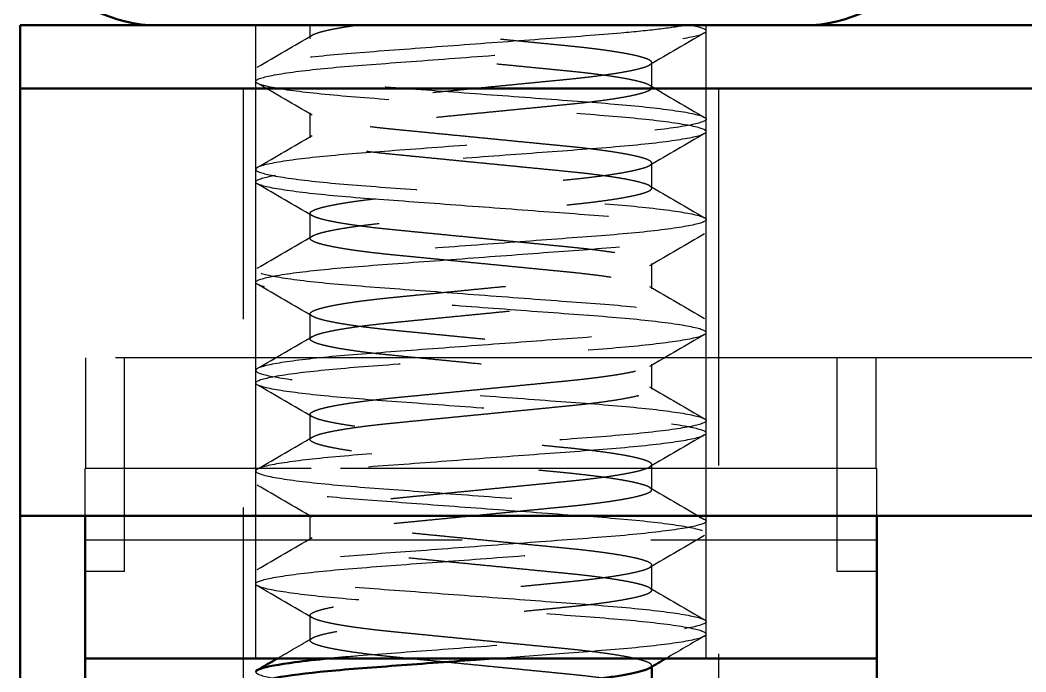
# Model space of a CAD drawing. Header units: millimetres. Extents: x 0 to 420, y 0 to 297.
# Drawn here: x 214.28 to 220.63, y 187.93 to 192.05 of the extents above; entities that cross this region are included whole.
import ezdxf

# ---------------------------------------------------------------- set-up
doc = ezdxf.new("R2010")
doc.units = ezdxf.units.MM
doc.header["$LTSCALE"] = 0.75
doc.linetypes.add('HIDDEN2', pattern=[4.7625, 3.175, -1.5875])
doc.layers.add('Hidden', color=7, linetype='HIDDEN2', lineweight=25)
doc.layers.add('Visible', color=7, linetype='Continuous', lineweight=50)

msp = doc.modelspace()

# ---------------------------------------------------------------- linework, layer by layer
at = {"layer": 'Hidden', "extrusion": (-1e-16, -1, 0)}
for p, q in [((215.7685, 191.6148), (215.7685, 192.0148)), ((216.1122, 191.9381), (216.1122, 192.0148)), ((218.6133, 191.9778), (218.6133, 192.0148)), ((218.6133, 191.6148), (218.6133, 192.0148)), ((218.2696, 191.6206), (218.2696, 191.7793)), ((215.7685, 191.6603), (215.7685, 191.7397)), ((215.6909, 183.0148), (215.6909, 191.6148)), ((215.7685, 189.9148), (215.7685, 191.6148)), ((218.6133, 189.9148), (218.6133, 191.6148)), ((218.6909, 191.6148), (218.6909, 183.0148)), ((216.1122, 191.3031), (216.1122, 191.4618)), ((218.6133, 191.3428), (218.6133, 191.4222)), ((218.2696, 190.9856), (218.2696, 191.1443)), ((215.7685, 191.0253), (215.7685, 191.1047)), ((216.1122, 190.6681), (216.1122, 190.8268)), ((218.6133, 190.7078), (218.6133, 190.7872)), ((218.2696, 190.3506), (218.2696, 190.5093)), ((215.7685, 190.3903), (215.7685, 190.4697)), ((216.1122, 190.0331), (216.1122, 190.1918)), ((218.6133, 190.0728), (218.6133, 190.1522)), ((220.8359, 189.9148), (214.2809, 189.9148)), ((214.6959, 189.2148), (214.6959, 189.9148)), ((214.9409, 189.2148), (214.9409, 189.9148)), ((218.6859, 189.9148), (215.6959, 189.9148)), ((215.7685, 189.2148), (215.7685, 189.9148)), ((218.6133, 189.2148), (218.6133, 189.9148)), ((219.4409, 189.2148), (219.4409, 189.9148)), ((219.6859, 189.2148), (219.6859, 189.9148)), ((218.2696, 189.7156), (218.2696, 189.8743)), ((215.7685, 189.7553), (215.7685, 189.8347)), ((216.1122, 189.3981), (216.1122, 189.5568)), ((218.6133, 189.4378), (218.6133, 189.5172)), ((219.6909, 189.2148), (214.6909, 189.2148)), ((214.6909, 188.9148), (214.6909, 189.2148)), ((214.9409, 188.5648), (214.9409, 189.2148)), ((218.6859, 189.2148), (215.6959, 189.2148)), ((215.7685, 188.0148), (215.7685, 189.2148)), ((218.2696, 189.0806), (218.2696, 189.2393)), ((218.6133, 188.0148), (218.6133, 189.2148)), ((219.4409, 188.5648), (219.4409, 189.2148)), ((219.6909, 188.9148), (219.6909, 189.2148)), ((215.7685, 189.1203), (215.7685, 189.1997)), ((216.1122, 188.7631), (216.1122, 188.9218)), ((218.6133, 188.8028), (218.6133, 188.8822)), ((214.6909, 188.7648), (219.6909, 188.7648)), ((218.2696, 188.4456), (218.2696, 188.6043)), ((214.9409, 188.5648), (214.6909, 188.5648)), ((215.7685, 188.4853), (215.7685, 188.5647)), ((219.6909, 188.5648), (219.4409, 188.5648)), ((216.1122, 188.1281), (216.1122, 188.2868)), ((218.6133, 188.1678), (218.6133, 188.2472)), ((218.2696, 187.9621), (218.2696, 187.9693))]:
    msp.add_line(p, q, dxfattribs=at)
at = {"layer": 'Hidden'}
for points, knots in [([(217.2678, 188.0148), (217.4205, 188.0261), (217.5712, 188.0373), (217.8822, 188.0605), (218.0363, 188.0717), (218.3024, 188.0978), (218.4109, 188.1116), (218.5648, 188.1393), (218.6075, 188.1529), (218.6178, 188.177), (218.5884, 188.1894), (218.4616, 188.2164), (218.3629, 188.2304), (218.1091, 188.2576), (217.9568, 188.2695), (217.6217, 188.2945), (217.4428, 188.3078), (217.0711, 188.3354), (216.8816, 188.3495), (216.5328, 188.3755), (216.3757, 188.3867), (216.1031, 188.4126), (215.9911, 188.4264), (215.8284, 188.4541), (215.7808, 188.4677), (215.7608, 188.4922), (215.7854, 188.5042), (215.9027, 188.531), (215.9967, 188.545), (216.2434, 188.5724), (216.394, 188.5847), (216.7261, 188.6095), (216.9035, 188.6226), (217.2692, 188.6499), (217.4543, 188.6636), (217.8028, 188.6896), (217.9631, 188.7007), (218.2481, 188.7267), (218.368, 188.7408), (218.5387, 188.7684), (218.5904, 188.7818), (218.6244, 188.8067), (218.605, 188.8187), (218.4946, 188.8458), (218.4045, 188.8599), (218.1692, 188.8868), (218.0284, 188.8992), (217.704, 188.9234), (217.5219, 188.9369), (217.15, 188.9646), (216.9639, 188.9784), (216.6128, 189.0045), (216.4507, 189.0158), (216.1595, 189.0414), (216.0354, 189.0555), (215.8559, 189.0833), (215.7996, 189.0967), (215.7566, 189.1219), (215.7711, 189.1335), (215.8713, 189.1604), (215.9572, 189.1745), (216.1855, 189.2017), (216.3235, 189.2145), (216.6436, 189.2383), (216.8241, 189.2517), (217.1954, 189.2794), (217.3824, 189.2933), (217.736, 189.3196), (217.8997, 189.3309), (218.1969, 189.3563), (218.3249, 189.3704), (218.5129, 189.3982), (218.5735, 189.4117), (218.625, 189.4371), (218.6153, 189.4485), (218.5246, 189.4752), (218.4428, 189.4893), (218.2215, 189.5166), (218.0861, 189.5296), (217.7702, 189.5537), (217.5911, 189.5668), (217.2204, 189.5943), (217.0327, 189.6083), (216.6768, 189.6348), (216.5114, 189.6463), (216.2109, 189.6713), (216.0806, 189.6851), (215.8845, 189.7128), (215.819, 189.7264), (215.7579, 189.752), (215.7625, 189.7633), (215.8426, 189.7897), (215.9197, 189.8038), (216.1333, 189.8313), (216.2657, 189.8444), (216.5771, 189.8689), (216.7548, 189.8816), (217.1247, 189.9091), (217.313, 189.9231), (217.6714, 189.9498), (217.8385, 189.9615), (218.1442, 189.9862), (218.278, 190), (218.4822, 190.0277), (218.5522, 190.0414), (218.622, 190.0672), (218.622, 190.0784), (218.5514, 190.1045), (218.4786, 190.1186), (218.2721, 190.1462), (218.1426, 190.1594), (217.837, 190.1842), (217.6627, 190.1964), (217.2958, 190.2237), (217.107, 190.2378), (216.7461, 190.2646), (216.577, 190.2767), (216.266, 190.3011), (216.1288, 190.3147), (215.9162, 190.3424), (215.8416, 190.3562), (215.7628, 190.3822), (215.758, 190.3934), (215.8188, 190.4192), (215.8871, 190.4333), (216.0862, 190.461), (216.2126, 190.4744), (216.5121, 190.4994), (216.683, 190.5112), (217.0467, 190.5383), (217.2359, 190.5524), (217.5993, 190.5794), (217.7704, 190.5919), (218.0866, 190.616), (218.2273, 190.6295), (218.4481, 190.6571), (218.5273, 190.671), (218.6152, 190.6972), (218.6247, 190.7084), (218.5736, 190.734), (218.5098, 190.7481), (218.3183, 190.7759), (218.1949, 190.7893), (217.9014, 190.8146), (217.7338, 190.8261), (217.3734, 190.853), (217.1839, 190.8671), (216.8183, 190.8943), (216.6453, 190.9071), (216.3239, 190.931), (216.1801, 190.9444), (215.9513, 190.972), (215.8677, 190.9859), (215.7712, 191.0123), (215.7572, 191.0236), (215.7989, 191.0488), (215.8573, 191.0627), (216.0391, 191.0904), (216.1589, 191.104), (216.4457, 191.1294), (216.6098, 191.1408), (216.9665, 191.1673), (217.1561, 191.1814), (217.524, 191.2088), (217.6991, 191.2218), (218.0273, 191.2463), (218.1757, 191.2592), (218.4129, 191.2869), (218.5007, 191.3009), (218.6055, 191.3274), (218.6237, 191.339), (218.5908, 191.3639), (218.5367, 191.3777), (218.3626, 191.4054), (218.2458, 191.4191), (217.9648, 191.4447), (217.8036, 191.4559), (217.45, 191.4823), (217.2603, 191.4964), (216.8907, 191.5239), (216.714, 191.537), (216.383, 191.5616), (216.233, 191.5742), (215.9889, 191.6016), (215.8966, 191.6156), (215.7827, 191.6424), (215.7599, 191.6542), (215.7834, 191.6788), (215.8328, 191.6925), (215.9987, 191.7202), (216.112, 191.734), (216.3869, 191.7598), (216.5451, 191.771), (216.8953, 191.797), (217.0848, 191.8111), (217.456, 191.8388), (217.6343, 191.852), (217.9683, 191.8769), (218.12, 191.889), (218.3712, 191.9162), (218.4681, 191.9303), (218.5878, 191.9564), (218.6156, 191.9681), (218.6107, 191.9902), (218.5777, 192.0022), (218.5158, 192.0148)], [-5.662008, -5.662008, -5.662008, -5.662008, -5.61587, -5.61587, -5.561442, -5.561442, -5.505768, -5.505768, -5.449039, -5.449039, -5.394816, -5.394816, -5.338563, -5.338563, -5.282545, -5.282545, -5.227707, -5.227707, -5.170713, -5.170713, -5.116164, -5.116164, -5.060682, -5.060682, -5.003992, -5.003992, -4.949864, -4.949864, -4.893789, -4.893789, -4.837334, -4.837334, -4.782645, -4.782645, -4.727161, -4.727161, -4.672632, -4.672632, -4.615636, -4.615636, -4.560796, -4.560796, -4.504814, -4.504814, -4.448557, -4.448557, -4.394334, -4.394334, -4.337611, -4.337611, -4.281932, -4.281932, -4.227518, -4.227518, -4.170309, -4.170309, -4.115272, -4.115272, -4.059624, -4.059624, -4.003143, -4.003143, -3.948725, -3.948725, -3.891911, -3.891911, -3.835991, -3.835991, -3.781591, -3.781591, -3.724123, -3.724123, -3.668844, -3.668844, -3.613421, -3.613421, -3.556674, -3.556674, -3.502059, -3.502059, -3.445263, -3.445263, -3.389296, -3.389296, -3.335037, -3.335037, -3.278227, -3.278227, -3.22287, -3.22287, -3.167839, -3.167839, -3.110995, -3.110995, -3.056292, -3.056292, -2.999422, -2.999422, -2.943353, -2.943353, -2.889151, -2.889151, -2.832374, -2.832374, -2.776905, -2.776905, -2.722142, -2.722142, -2.665171, -2.665171, -2.61035, -2.61035, -2.553968, -2.553968, -2.497749, -2.497749, -2.443515, -2.443515, -2.386729, -2.386729, -2.331099, -2.331099, -2.276518, -2.276518, -2.219369, -2.219369, -2.164383, -2.164383, -2.108408, -2.108408, -2.051996, -2.051996, -1.997634, -1.997634, -1.940792, -1.940792, -1.884954, -1.884954, -1.83046, -1.83046, -1.773084, -1.773084, -1.717888, -1.717888, -1.662219, -1.662219, -1.60557, -1.60557, -1.551045, -1.551045, -1.494269, -1.494269, -1.438408, -1.438408, -1.384123, -1.384123, -1.327329, -1.327329, -1.272083, -1.272083, -1.216885, -1.216885, -1.160166, -1.160166, -1.105578, -1.105578, -1.04839, -1.04839, -0.992463, -0.992463, -0.938291, -0.938291, -0.88156, -0.88156, -0.826239, -0.826239, -0.771356, -0.771356, -0.714546, -0.714546, -0.659876, -0.659876, -0.603218, -0.603218, -0.547175, -0.547175, -0.493035, -0.493035, -0.436325, -0.436325, -0.380879, -0.380879, -0.32624, -0.32624, -0.269288, -0.269288, -0.214487, -0.214487, -0.158296, -0.158296, -0.10209, -0.10209, -0.051196, -0.051196, -0.000001, -0.000001, -0.000001, -0.000001]), ([(218.4873, 192.0148), (218.4406, 192.0063), (218.3816, 191.9979), (218.2429, 191.9813), (218.164, 191.9732), (217.9349, 191.9529), (217.773, 191.9417), (217.4222, 191.9156), (217.2362, 191.9018), (216.8642, 191.8741), (216.682, 191.8605), (216.357, 191.8364), (216.2159, 191.824), (215.9798, 191.7971), (215.8891, 191.783), (215.7776, 191.7559), (215.7575, 191.7439), (215.7905, 191.7189), (215.8417, 191.7056), (216.0113, 191.678), (216.1306, 191.6639), (216.415, 191.6379), (216.5751, 191.6267), (216.9232, 191.6008), (217.1082, 191.5871), (217.4806, 191.5594), (217.6643, 191.5457), (217.9936, 191.5212), (218.1376, 191.5092), (218.3807, 191.4825), (218.4756, 191.4684), (218.5974, 191.441), (218.6225, 191.4287), (218.5985, 191.404), (218.5519, 191.3908), (218.3912, 191.3632), (218.2761, 191.3491), (217.998, 191.3229), (217.8396, 191.3117), (217.4942, 191.286), (217.3103, 191.2723), (216.9378, 191.2446), (216.7528, 191.2308), (216.4192, 191.206), (216.2724, 191.1943), (216.0226, 191.1678), (215.9237, 191.1538), (215.792, 191.1262), (215.7619, 191.1133), (215.7772, 191.0888), (215.8195, 191.0758), (215.9716, 191.0484), (216.0826, 191.0343), (216.3546, 191.0078), (216.5114, 190.9965), (216.8543, 190.971), (217.037, 190.9574), (217.4094, 190.9296), (217.5955, 190.9158), (217.933, 190.8907), (218.0825, 190.8793), (218.3385, 190.8528), (218.441, 190.8389), (218.5809, 190.8113), (218.6158, 190.7981), (218.6106, 190.7741), (218.5735, 190.7612), (218.4314, 190.7339), (218.3252, 190.7198), (218.0604, 190.6931), (217.9054, 190.6816), (217.5656, 190.6563), (217.3843, 190.6428), (217.0105, 190.615), (216.8217, 190.6009), (216.4787, 190.5754), (216.3266, 190.5641), (216.0645, 190.5379), (215.9584, 190.524), (215.8102, 190.4964), (215.7706, 190.4829), (215.7666, 190.4589), (215.7991, 190.4463), (215.9321, 190.4192), (216.0338, 190.4051), (216.2921, 190.3781), (216.4455, 190.3664), (216.7824, 190.3413), (216.9624, 190.3279), (217.335, 190.3002), (217.5242, 190.2861), (217.8708, 190.2603), (218.0258, 190.2491), (218.2942, 190.2231), (218.404, 190.2093), (218.561, 190.1816), (218.6054, 190.168), (218.619, 190.1437), (218.5913, 190.1315), (218.4678, 190.1046), (218.3707, 190.0905), (218.1194, 190.0633), (217.9677, 190.0512), (217.6337, 190.0264), (217.4553, 190.0131), (217.0841, 189.9855), (216.8946, 189.9714), (216.5445, 189.9453), (216.3863, 189.9341), (216.1116, 189.9083), (215.9983, 189.8945), (215.8326, 189.8668), (215.7833, 189.8531), (215.76, 189.8285), (215.7829, 189.8167), (215.8969, 189.79), (215.9893, 189.7759), (216.2335, 189.7485), (216.3835, 189.736), (216.7146, 189.7113), (216.8914, 189.6982), (217.261, 189.6707), (217.4507, 189.6566), (217.8042, 189.6303), (217.9653, 189.619), (218.2463, 189.5934), (218.363, 189.5797), (218.537, 189.552), (218.591, 189.5382), (218.6237, 189.5133), (218.6054, 189.5017), (218.5004, 189.4752), (218.4125, 189.4612), (218.1752, 189.4336), (218.0268, 189.4206), (217.6986, 189.3962), (217.5234, 189.3831), (217.1555, 189.3558), (216.9658, 189.3417), (216.6092, 189.3151), (216.4451, 189.3038), (216.1585, 189.2783), (216.0387, 189.2647), (215.8571, 189.237), (215.7987, 189.2232), (215.7572, 189.198), (215.7713, 189.1866), (215.8679, 189.1602), (215.9516, 189.1463), (216.1805, 189.1187), (216.3245, 189.1054), (216.6459, 189.0815), (216.8189, 189.0686), (217.1845, 189.0414), (217.3741, 189.0273), (217.7344, 189.0005), (217.902, 188.9889), (218.1954, 188.9637), (218.3187, 188.9502), (218.51, 188.9224), (218.5737, 188.9084), (218.6247, 188.8828), (218.6151, 188.8715), (218.5271, 188.8453), (218.4478, 188.8315), (218.2268, 188.8038), (218.0861, 188.7903), (217.7628, 188.7657), (217.5834, 188.7526), (217.2125, 188.725), (217.025, 188.7111), (216.6696, 188.6846), (216.5046, 188.6732), (216.2052, 188.6481), (216.0757, 188.6343), (215.8814, 188.6065), (215.8168, 188.5929), (215.7576, 188.5674), (215.7632, 188.5561), (215.8454, 188.5297), (215.9234, 188.5156), (216.1386, 188.4881), (216.2715, 188.475), (216.5843, 188.4505), (216.7627, 188.4378), (217.1333, 188.4102), (217.3214, 188.3962), (217.6792, 188.3696), (217.846, 188.3579), (218.1505, 188.3331), (218.2834, 188.3194), (218.4858, 188.2917), (218.5547, 188.278), (218.6225, 188.2522), (218.6214, 188.241), (218.5486, 188.2148), (218.4749, 188.2007), (218.2667, 188.1732), (218.1365, 188.16), (217.8296, 188.1352), (217.6545, 188.1229), (217.287, 188.0956), (217.0982, 188.0815), (216.7379, 188.0547), (216.5693, 188.0427), (216.3526, 188.0256), (216.291, 188.0202), (216.2337, 188.0148)], [-9.324967, -9.324967, -9.324967, -9.324967, -9.290712, -9.290712, -9.257025, -9.257025, -9.202444, -9.202444, -9.146628, -9.146628, -9.089746, -9.089746, -9.035382, -9.035382, -8.978985, -8.978985, -8.922792, -8.922792, -8.867812, -8.867812, -8.810672, -8.810672, -8.755964, -8.755964, -8.700338, -8.700338, -8.643493, -8.643493, -8.589219, -8.589219, -8.532999, -8.532999, -8.476363, -8.476363, -8.421529, -8.421529, -8.364548, -8.364548, -8.309621, -8.309621, -8.254137, -8.254137, -8.197285, -8.197285, -8.143006, -8.143006, -8.086916, -8.086916, -8.029767, -8.029767, -7.975031, -7.975031, -7.918157, -7.918157, -7.862935, -7.862935, -7.807542, -7.807542, -7.75064, -7.75064, -7.696271, -7.696271, -7.640264, -7.640264, -7.583377, -7.583377, -7.528716, -7.528716, -7.471924, -7.471924, -7.416264, -7.416264, -7.360934, -7.360934, -7.303416, -7.303416, -7.248868, -7.248868, -7.192896, -7.192896, -7.135964, -7.135964, -7.081484, -7.081484, -7.024941, -7.024941, -6.969009, -6.969009, -6.913903, -6.913903, -6.856626, -6.856626, -6.802022, -6.802022, -6.746272, -6.746272, -6.68941, -6.68941, -6.635087, -6.635087, -6.578752, -6.578752, -6.522442, -6.522442, -6.467515, -6.467515, -6.410431, -6.410431, -6.355673, -6.355673, -6.300098, -6.300098, -6.24326, -6.24326, -6.188999, -6.188999, -6.132827, -6.132827, -6.07605, -6.07605, -6.021255, -6.021255, -5.964315, -5.964315, -5.909313, -5.909313, -5.853866, -5.853866, -5.797008, -5.797008, -5.742715, -5.742715, -5.68666, -5.68666, -5.629354, -5.629354, -5.574642, -5.574642, -5.517794, -5.517794, -5.462478, -5.462478, -5.407107, -5.407107, -5.350187, -5.350187, -5.295781, -5.295781, -5.239794, -5.239794, -5.182891, -5.182891, -5.128243, -5.128243, -5.071466, -5.071466, -5.01568, -5.01568, -4.960359, -4.960359, -4.902854, -4.902854, -4.848242, -4.848242, -4.792278, -4.792278, -4.735311, -4.735311, -4.678386, -4.678386, -4.62232, -4.62232, -4.567926, -4.567926, -4.510986, -4.510986, -4.455534, -4.455534, -4.40032, -4.40032, -4.343382, -4.343382, -4.288586, -4.288586, -4.23148, -4.23148, -4.175323, -4.175323, -4.121005, -4.121005, -4.064107, -4.064107, -4.008555, -4.008555, -3.953625, -3.953625, -3.896571, -3.896571, -3.841669, -3.841669, -3.785066, -3.785066, -3.72877, -3.72877, -3.674441, -3.674441, -3.650976, -3.650976, -3.650976, -3.650976]), ([(215.7685, 187.9297), (215.7685, 187.9244), (215.7754, 187.919), (215.8214, 187.9001), (215.8907, 187.886), (216.0915, 187.8583), (216.2186, 187.845), (216.5195, 187.82), (216.6912, 187.8081), (217.0555, 187.781), (217.2447, 187.7669), (217.6076, 187.7399), (217.7781, 187.7275), (218.0933, 187.7034), (218.2331, 187.6898), (218.4521, 187.6622), (218.5303, 187.6483), (218.5869, 187.6311), (218.5968, 187.6272), (218.6034, 187.6234)], [-3.5315691, -3.5315691, -3.5315691, -3.5315691, -3.5071146, -3.5071146, -3.449893, -3.449893, -3.3948362, -3.3948362, -3.3386622, -3.3386622, -3.2821817, -3.2821817, -3.2277459, -3.2277459, -3.1708041, -3.1708041, -3.1149029, -3.1149029, -3.0978846, -3.0978846, -3.0978846, -3.0978846])]:
    msp.add_open_spline(points, degree=3, knots=knots, dxfattribs=at)
for points, weights, knots in [([(218.2696, 187.8106), (218.2696, 187.8635), (217.7303, 187.9164), (217.1909, 187.9693), (216.6516, 188.0223), (216.1122, 188.0752), (216.1122, 188.1281), (216.1122, 188.181), (216.6516, 188.2339), (217.1909, 188.2868), (217.7303, 188.3398), (218.2696, 188.3927), (218.2696, 188.4456), (218.2696, 188.4985), (217.7303, 188.5514), (217.1909, 188.6043), (216.6516, 188.6573), (216.1122, 188.7102), (216.1122, 188.7631), (216.1122, 188.816), (216.6516, 188.8689), (217.1909, 188.9218), (217.7303, 188.9748), (218.2696, 189.0277), (218.2696, 189.0806), (218.2696, 189.1335), (217.7303, 189.1864), (217.1909, 189.2393), (216.6516, 189.2923), (216.1122, 189.3452), (216.1122, 189.3981), (216.1122, 189.451), (216.6516, 189.5039), (217.1909, 189.5568), (217.7303, 189.6098), (218.2696, 189.6627), (218.2696, 189.7156), (218.2696, 189.7685), (217.7303, 189.8214), (217.1909, 189.8743), (216.6516, 189.9273), (216.1122, 189.9802), (216.1122, 190.0331), (216.1122, 190.086), (216.6516, 190.1389), (217.1909, 190.1918), (217.7303, 190.2448), (218.2696, 190.2977), (218.2696, 190.3506), (218.2696, 190.4035), (217.7303, 190.4564), (217.1909, 190.5093), (216.6516, 190.5623), (216.1122, 190.6152), (216.1122, 190.6681), (216.1122, 190.721), (216.6516, 190.7739), (217.1909, 190.8268), (217.7303, 190.8798), (218.2696, 190.9327), (218.2696, 190.9856), (218.2696, 191.0385), (217.7303, 191.0914), (217.1909, 191.1443), (216.6516, 191.1973), (216.1122, 191.2502), (216.1122, 191.3031), (216.1122, 191.356), (216.6516, 191.4089), (217.1909, 191.4618), (217.7303, 191.5148), (218.2696, 191.5677), (218.2696, 191.6206), (218.2696, 191.6735), (217.7303, 191.7264), (217.1909, 191.7793), (216.6516, 191.8323), (216.1122, 191.8852), (216.1122, 191.9381), (216.1122, 191.9742), (216.4016, 192.0148)], [1, 0.866025403784, 1, 0.866025403784, 1, 0.866025403784, 1, 0.866025403784, 1, 0.866025403784, 1, 0.866025403784, 1, 0.866025403784, 1, 0.866025403784, 1, 0.866025403784, 1, 0.866025403784, 1, 0.866025403784, 1, 0.866025403784, 1, 0.866025403784, 1, 0.866025403784, 1, 0.866025403784, 1, 0.866025403784, 1, 0.866025403784, 1, 0.866025403784, 1, 0.866025403784, 1, 0.866025403784, 1, 0.866025403784, 1, 0.866025403784, 1, 0.866025403784, 1, 0.866025403784, 1, 0.866025403784, 1, 0.866025403784, 1, 0.866025403784, 1, 0.866025403784, 1, 0.866025403784, 1, 0.866025403784, 1, 0.866025403784, 1, 0.866025403784, 1, 0.866025403784, 1, 0.866025403784, 1, 0.866025403784, 1, 0.866025403784, 1, 0.866025403784, 1, 0.866025403784, 1, 0.866025403784, 1, 0.904604290732, 0.945060326553], [0.3125, 0.3125, 0.3125, 0.3229167, 0.3229167, 0.3333333, 0.3333333, 0.34375, 0.34375, 0.3541667, 0.3541667, 0.3645833, 0.3645833, 0.375, 0.375, 0.3854167, 0.3854167, 0.3958333, 0.3958333, 0.40625, 0.40625, 0.4166667, 0.4166667, 0.4270833, 0.4270833, 0.4375, 0.4375, 0.4479167, 0.4479167, 0.4583333, 0.4583333, 0.46875, 0.46875, 0.4791667, 0.4791667, 0.4895833, 0.4895833, 0.5, 0.5, 0.5104167, 0.5104167, 0.5208333, 0.5208333, 0.53125, 0.53125, 0.5416667, 0.5416667, 0.5520833, 0.5520833, 0.5625, 0.5625, 0.5729167, 0.5729167, 0.5833333, 0.5833333, 0.59375, 0.59375, 0.6041667, 0.6041667, 0.6145833, 0.6145833, 0.625, 0.625, 0.6354167, 0.6354167, 0.6458333, 0.6458333, 0.65625, 0.65625, 0.6666667, 0.6666667, 0.6770833, 0.6770833, 0.6875, 0.6875, 0.6979167, 0.6979167, 0.7083333, 0.7083333, 0.71875, 0.71875, 0.7261671, 0.7261671, 0.7261671]), ([(218.2563, 187.9543), (218.2696, 187.9621), (218.2696, 187.9693), (218.2696, 188.0223), (217.7303, 188.0752), (217.1909, 188.1281), (216.6516, 188.181), (216.1122, 188.2339), (216.1122, 188.2868), (216.1122, 188.3398), (216.6516, 188.3927), (217.1909, 188.4456), (217.7303, 188.4985), (218.2696, 188.5514), (218.2696, 188.6043), (218.2696, 188.6573), (217.7303, 188.7102), (217.1909, 188.7631), (216.6516, 188.816), (216.1122, 188.8689), (216.1122, 188.9218), (216.1122, 188.9748), (216.6516, 189.0277), (217.1909, 189.0806), (217.7303, 189.1335), (218.2696, 189.1864), (218.2696, 189.2393), (218.2696, 189.2923), (217.7303, 189.3452), (217.1909, 189.3981), (216.6516, 189.451), (216.1122, 189.5039), (216.1122, 189.5568), (216.1122, 189.6098), (216.6516, 189.6627), (217.1909, 189.7156), (217.7303, 189.7685), (218.2696, 189.8214), (218.2696, 189.8743), (218.2696, 189.9273), (217.7303, 189.9802), (217.1909, 190.0331), (216.6516, 190.086), (216.1122, 190.1389), (216.1122, 190.1918), (216.1122, 190.2448), (216.6516, 190.2977), (217.1909, 190.3506), (217.7303, 190.4035), (218.2696, 190.4564), (218.2696, 190.5093), (218.2696, 190.5623), (217.7303, 190.6152), (217.1909, 190.6681), (216.6516, 190.721), (216.1122, 190.7739), (216.1122, 190.8268), (216.1122, 190.8798), (216.6516, 190.9327), (217.1909, 190.9856), (217.7303, 191.0385), (218.2696, 191.0914), (218.2696, 191.1443), (218.2696, 191.1973), (217.7303, 191.2502), (217.1909, 191.3031), (216.6516, 191.356), (216.1122, 191.4089), (216.1122, 191.4618), (216.1122, 191.5148), (216.6516, 191.5677), (217.1909, 191.6206), (217.7303, 191.6735), (218.2696, 191.7264), (218.2696, 191.7793), (218.2696, 191.8323), (217.7303, 191.8852), (217.1909, 191.9381), (216.6516, 191.991), (216.5369, 192.0023), (216.4416, 192.0148)], [0.96501326851, 0.979312070091, 1, 0.866025403784, 1, 0.866025403784, 1, 0.866025403784, 1, 0.866025403784, 1, 0.866025403784, 1, 0.866025403784, 1, 0.866025403784, 1, 0.866025403784, 1, 0.866025403784, 1, 0.866025403784, 1, 0.866025403784, 1, 0.866025403784, 1, 0.866025403784, 1, 0.866025403784, 1, 0.866025403784, 1, 0.866025403784, 1, 0.866025403784, 1, 0.866025403784, 1, 0.866025403784, 1, 0.866025403784, 1, 0.866025403784, 1, 0.866025403784, 1, 0.866025403784, 1, 0.866025403784, 1, 0.866025403784, 1, 0.866025403784, 1, 0.866025403784, 1, 0.866025403784, 1, 0.866025403784, 1, 0.866025403784, 1, 0.866025403784, 1, 0.866025403784, 1, 0.866025403784, 1, 0.866025403784, 1, 0.866025403784, 1, 0.866025403784, 1, 0.866025403784, 1, 0.866025403784, 1, 0.968146923617, 0.951440278031], [0.3108915, 0.3108915, 0.3108915, 0.3125, 0.3125, 0.3229167, 0.3229167, 0.3333333, 0.3333333, 0.34375, 0.34375, 0.3541667, 0.3541667, 0.3645833, 0.3645833, 0.375, 0.375, 0.3854167, 0.3854167, 0.3958333, 0.3958333, 0.40625, 0.40625, 0.4166667, 0.4166667, 0.4270833, 0.4270833, 0.4375, 0.4375, 0.4479167, 0.4479167, 0.4583333, 0.4583333, 0.46875, 0.46875, 0.4791667, 0.4791667, 0.4895833, 0.4895833, 0.5, 0.5, 0.5104167, 0.5104167, 0.5208333, 0.5208333, 0.53125, 0.53125, 0.5416667, 0.5416667, 0.5520833, 0.5520833, 0.5625, 0.5625, 0.5729167, 0.5729167, 0.5833333, 0.5833333, 0.59375, 0.59375, 0.6041667, 0.6041667, 0.6145833, 0.6145833, 0.625, 0.625, 0.6354167, 0.6354167, 0.6458333, 0.6458333, 0.65625, 0.65625, 0.6666667, 0.6666667, 0.6770833, 0.6770833, 0.6875, 0.6875, 0.6979167, 0.6979167, 0.7083333, 0.7083333, 0.7108099, 0.7108099, 0.7108099])]:
    msp.add_rational_spline(points, weights, degree=2, knots=knots, dxfattribs=at)
for points in [[(215.7784, 191.7508), (215.8942, 191.8181), (216.0099, 191.8855), (216.1255, 191.9531)], [(218.6034, 191.9666), (218.4876, 191.8993), (218.3719, 191.8319), (218.2563, 191.7643)], [(216.1255, 191.4468), (216.0099, 191.5144), (215.8942, 191.5818), (215.7784, 191.6491)], [(218.2563, 191.6356), (218.3719, 191.568), (218.4876, 191.5006), (218.6034, 191.4333)], [(215.7784, 191.1158), (215.8942, 191.1831), (216.0099, 191.2505), (216.1255, 191.3181)], [(218.6034, 191.3316), (218.4876, 191.2643), (218.3719, 191.1969), (218.2563, 191.1293)], [(216.1255, 190.8118), (216.0099, 190.8794), (215.8942, 190.9468), (215.7784, 191.0141)], [(218.2563, 191.0006), (218.3719, 190.933), (218.4876, 190.8656), (218.6034, 190.7983)], [(215.7784, 190.4808), (215.8942, 190.5481), (216.0099, 190.6155), (216.1255, 190.6831)], [(218.6034, 190.6966), (218.4876, 190.6293), (218.3719, 190.5619), (218.2563, 190.4943)], [(216.1255, 190.1768), (216.0099, 190.2444), (215.8942, 190.3118), (215.7784, 190.3791)], [(218.2563, 190.3656), (218.3719, 190.298), (218.4876, 190.2306), (218.6034, 190.1633)], [(215.7784, 189.8458), (215.8942, 189.9131), (216.0099, 189.9805), (216.1255, 190.0481)], [(218.6034, 190.0616), (218.4876, 189.9943), (218.3719, 189.9269), (218.2563, 189.8593)], [(216.1255, 189.5418), (216.0099, 189.6094), (215.8942, 189.6768), (215.7784, 189.7441)], [(218.2563, 189.7306), (218.3719, 189.663), (218.4876, 189.5956), (218.6034, 189.5283)], [(215.7784, 189.2108), (215.8942, 189.2781), (216.0099, 189.3455), (216.1255, 189.4131)], [(218.6034, 189.4266), (218.4876, 189.3593), (218.3719, 189.2919), (218.2563, 189.2243)], [(216.1255, 188.9068), (216.0099, 188.9744), (215.8942, 189.0418), (215.7784, 189.1091)], [(218.2563, 189.0956), (218.3719, 189.028), (218.4876, 188.9606), (218.6034, 188.8933)], [(215.7784, 188.5758), (215.8942, 188.6431), (216.0099, 188.7105), (216.1255, 188.7781)], [(218.6034, 188.7916), (218.4876, 188.7243), (218.3719, 188.6569), (218.2563, 188.5893)], [(216.1255, 188.2718), (216.0099, 188.3394), (215.8942, 188.4068), (215.7784, 188.4741)], [(218.2563, 188.4606), (218.3719, 188.393), (218.4876, 188.3256), (218.6034, 188.2583)], [(215.9055, 188.0148), (215.9789, 188.0575), (216.0522, 188.1003), (216.1255, 188.1431)], [(218.6034, 188.1566), (218.5222, 188.1094), (218.4409, 188.0621), (218.3598, 188.0148)]]:
    msp.add_open_spline(points, degree=3, dxfattribs=at)
at = {"layer": 'Visible', "extrusion": (-1e-16, -1, 0)}
for p, q in [((215.2809, 192.0148), (214.2809, 192.0148)), ((214.2809, 192.0148), (214.2809, 191.6148)), ((215.2809, 192.0148), (244.0909, 192.0148)), ((215.2809, 191.6148), (214.2809, 191.6148)), ((214.2809, 188.9148), (214.2809, 191.6148)), ((215.2809, 191.6148), (214.2809, 191.6148)), ((215.2809, 191.6148), (244.0909, 191.6148)), ((215.2809, 191.6148), (244.0909, 191.6148)), ((214.2809, 188.9148), (215.2809, 188.9148)), ((214.2809, 188.9148), (214.2809, 179.5148)), ((214.6909, 188.0148), (214.6909, 188.9148)), ((244.0909, 188.9148), (215.2809, 188.9148)), ((219.6909, 188.0148), (219.6909, 188.9148)), ((214.6909, 188.0148), (214.6909, 187.5148)), ((219.6909, 188.0148), (214.6909, 188.0148)), ((219.6909, 187.5148), (219.6909, 188.0148)), ((218.2696, 187.8106), (218.2696, 187.9621))]:
    msp.add_line(p, q, dxfattribs=at)
at = {"layer": 'Visible', "extrusion": (0, 0, -1)}
for centre, start, end in [((-215.1485, 192.8898), 270, 323.1301), ((-219.2333, 192.8898), 216.8699, 270)]:
    msp.add_arc(centre, 0.875, start, end, dxfattribs=at)
at = {"layer": 'Visible'}
for points, knots in [([(215.7784, 187.8391), (215.7719, 187.8429), (215.7686, 187.8465), (215.7682, 187.8618), (215.8023, 187.8746), (215.9385, 187.9017), (216.0418, 187.9158), (216.3024, 187.9427), (216.4564, 187.9544), (216.7944, 187.9795), (216.9748, 187.993), (217.1945, 188.0093), (217.2312, 188.012), (217.2678, 188.0148)], [-5.911254, -5.911254, -5.911254, -5.911254, -5.8946695, -5.8946695, -5.840257, -5.840257, -5.7837819, -5.7837819, -5.7281062, -5.7281062, -5.6730736, -5.6730736, -5.6620079, -5.6620079, -5.6620079, -5.6620079]), ([(216.2337, 188.0148), (216.152, 188.0069), (216.0791, 187.9988), (215.9123, 187.9769), (215.8388, 187.9631), (215.779, 187.9429), (215.7685, 187.9363), (215.7685, 187.9297)], [-3.6509763, -3.6509763, -3.6509763, -3.6509763, -3.6175437, -3.6175437, -3.5618408, -3.5618408, -3.5315691, -3.5315691, -3.5315691, -3.5315691])]:
    msp.add_open_spline(points, degree=3, knots=knots, dxfattribs=at)
for points in [[(215.7784, 187.9408), (215.8208, 187.9654), (215.8631, 187.9901), (215.9055, 188.0148)], [(218.3598, 188.0148), (218.3253, 187.9946), (218.2908, 187.9745), (218.2563, 187.9543)]]:
    msp.add_open_spline(points, degree=3, dxfattribs=at)
msp.add_rational_spline([(216.1122, 187.6518), (216.1122, 187.7048), (216.6516, 187.7577), (217.1909, 187.8106), (217.7303, 187.8635), (218.1757, 187.9072), (218.2563, 187.9543)], [1, 0.866025403784, 1, 0.866025403784, 1, 0.886713333693, 0.96501326851], degree=2, knots=[0.28125, 0.28125, 0.28125, 0.29166667, 0.29166667, 0.30208333, 0.30208333, 0.31089149, 0.31089149, 0.31089149], dxfattribs=at)

doc.saveas('drawing.dxf')
